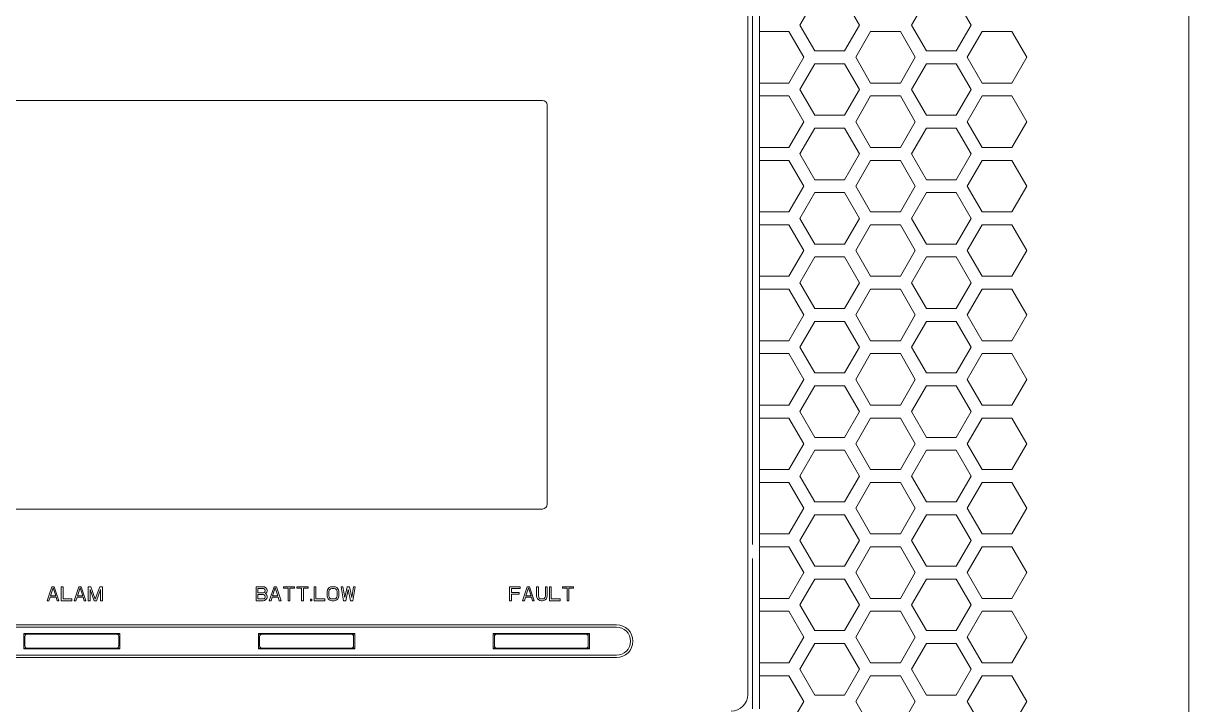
# Model space of a CAD drawing. Header units: millimetres. Extents: x 0 to 40, y -18 to 120.
# Drawn here: x 16.9 to 40, y 92.58 to 106.08 of the extents above; entities that cross this region are included whole.
import ezdxf

# ---------------------------------------------------------------- set-up
doc = ezdxf.new("R2010")
doc.units = ezdxf.units.MM
doc.layers.add('4208-40004_0', color=7, linetype='Continuous')
doc.layers.add('UK-MIANBAN_0', color=7, linetype='Continuous')

msp = doc.modelspace()

# ---------------------------------------------------------------- linework, layer by layer
at = {"lineweight": 5}
for p, q in [((40, 45.182), (40, 117.445)), ((31.258, 108.412), (31.258, 92.778)), ((31.258, 108.412), (31.258, 92.778))]:
    msp.add_line(p, q, dxfattribs=at)
at = {"color": 255, "lineweight": 5}
msp.add_line((31.258, 108.412), (31.258, 92.778), dxfattribs=at)
at = {"color": 0, "lineweight": 5}
for p, q in [((32.59, 106.558), (32.295, 106.047)), ((33.474, 106.047), (33.179, 106.558)), ((34.801, 106.558), (34.506, 106.047)), ((35.685, 106.047), (35.39, 106.558)), ((32.295, 106.047), (32.59, 105.537)), ((33.179, 105.537), (33.474, 106.047)), ((34.506, 106.047), (34.801, 105.537)), ((35.39, 105.537), (35.685, 106.047)), ((32.074, 105.92), (31.49, 105.92)), ((32.369, 105.409), (32.074, 105.92)), ((33.695, 105.92), (33.4, 105.409)), ((34.285, 105.92), (33.695, 105.92)), ((34.58, 105.409), (34.285, 105.92)), ((35.906, 105.92), (35.611, 105.409)), ((36.496, 105.92), (35.906, 105.92)), ((36.791, 105.409), (36.496, 105.92)), ((32.074, 104.898), (32.369, 105.409)), ((32.59, 105.537), (33.179, 105.537)), ((33.4, 105.409), (33.695, 104.898)), ((34.285, 104.898), (34.58, 105.409)), ((34.801, 105.537), (35.39, 105.537)), ((35.611, 105.409), (35.906, 104.898)), ((36.496, 104.898), (36.791, 105.409)), ((32.59, 105.281), (32.295, 104.771)), ((33.179, 105.281), (32.59, 105.281)), ((33.474, 104.771), (33.179, 105.281)), ((34.801, 105.281), (34.506, 104.771)), ((35.39, 105.281), (34.801, 105.281)), ((35.685, 104.771), (35.39, 105.281)), ((31.49, 104.898), (32.074, 104.898)), ((33.695, 104.898), (34.285, 104.898)), ((35.906, 104.898), (36.496, 104.898)), ((32.295, 104.771), (32.59, 104.26)), ((33.179, 104.26), (33.474, 104.771)), ((34.506, 104.771), (34.801, 104.26)), ((35.39, 104.26), (35.685, 104.771)), ((32.074, 104.643), (31.49, 104.643)), ((32.369, 104.132), (32.074, 104.643)), ((33.695, 104.643), (33.4, 104.132)), ((34.285, 104.643), (33.695, 104.643)), ((34.58, 104.132), (34.285, 104.643)), ((35.906, 104.643), (35.611, 104.132)), ((36.496, 104.643), (35.906, 104.643)), ((36.791, 104.132), (36.496, 104.643)), ((32.59, 104.26), (33.179, 104.26)), ((34.801, 104.26), (35.39, 104.26)), ((32.074, 103.622), (32.369, 104.132)), ((32.59, 104.005), (32.295, 103.494)), ((33.179, 104.005), (32.59, 104.005)), ((33.474, 103.494), (33.179, 104.005)), ((33.4, 104.132), (33.695, 103.622)), ((34.285, 103.622), (34.58, 104.132)), ((34.801, 104.005), (34.506, 103.494)), ((35.39, 104.005), (34.801, 104.005)), ((35.685, 103.494), (35.39, 104.005)), ((35.611, 104.132), (35.906, 103.622)), ((36.496, 103.622), (36.791, 104.132)), ((31.49, 103.622), (32.074, 103.622)), ((32.295, 103.494), (32.59, 102.983)), ((33.179, 102.983), (33.474, 103.494)), ((33.695, 103.622), (34.285, 103.622)), ((34.506, 103.494), (34.801, 102.983)), ((35.39, 102.983), (35.685, 103.494)), ((35.906, 103.622), (36.496, 103.622)), ((32.074, 103.366), (31.49, 103.366)), ((32.369, 102.856), (32.074, 103.366)), ((33.695, 103.366), (33.4, 102.856)), ((34.285, 103.366), (33.695, 103.366)), ((34.58, 102.856), (34.285, 103.366)), ((35.906, 103.366), (35.611, 102.856)), ((36.496, 103.366), (35.906, 103.366)), ((36.791, 102.856), (36.496, 103.366)), ((32.074, 102.345), (32.369, 102.856)), ((32.59, 102.983), (33.179, 102.983)), ((33.4, 102.856), (33.695, 102.345)), ((34.285, 102.345), (34.58, 102.856)), ((34.801, 102.983), (35.39, 102.983)), ((35.611, 102.856), (35.906, 102.345)), ((36.496, 102.345), (36.791, 102.856)), ((32.59, 102.728), (32.295, 102.217)), ((33.179, 102.728), (32.59, 102.728)), ((33.474, 102.217), (33.179, 102.728)), ((34.801, 102.728), (34.506, 102.217)), ((35.39, 102.728), (34.801, 102.728)), ((35.685, 102.217), (35.39, 102.728)), ((31.49, 102.345), (32.074, 102.345)), ((33.695, 102.345), (34.285, 102.345)), ((35.906, 102.345), (36.496, 102.345)), ((32.295, 102.217), (32.59, 101.707)), ((33.179, 101.707), (33.474, 102.217)), ((34.506, 102.217), (34.801, 101.707)), ((35.39, 101.707), (35.685, 102.217)), ((32.074, 102.09), (31.49, 102.09)), ((32.369, 101.579), (32.074, 102.09)), ((33.695, 102.09), (33.4, 101.579)), ((34.285, 102.09), (33.695, 102.09)), ((34.58, 101.579), (34.285, 102.09)), ((35.906, 102.09), (35.611, 101.579)), ((36.496, 102.09), (35.906, 102.09)), ((36.791, 101.579), (36.496, 102.09)), ((32.59, 101.707), (33.179, 101.707)), ((34.801, 101.707), (35.39, 101.707)), ((32.074, 101.069), (32.369, 101.579)), ((32.59, 101.452), (32.295, 100.941)), ((33.179, 101.452), (32.59, 101.452)), ((33.474, 100.941), (33.179, 101.452)), ((33.4, 101.579), (33.695, 101.069)), ((34.285, 101.069), (34.58, 101.579)), ((34.801, 101.452), (34.506, 100.941)), ((35.39, 101.452), (34.801, 101.452)), ((35.685, 100.941), (35.39, 101.452)), ((35.611, 101.579), (35.906, 101.069)), ((36.496, 101.069), (36.791, 101.579)), ((31.49, 101.069), (32.074, 101.069)), ((33.695, 101.069), (34.285, 101.069)), ((35.906, 101.069), (36.496, 101.069)), ((32.074, 100.813), (31.49, 100.813)), ((32.369, 100.303), (32.074, 100.813)), ((32.295, 100.941), (32.59, 100.43)), ((33.179, 100.43), (33.474, 100.941)), ((33.695, 100.813), (33.4, 100.303)), ((34.285, 100.813), (33.695, 100.813)), ((34.58, 100.303), (34.285, 100.813)), ((34.506, 100.941), (34.801, 100.43)), ((35.39, 100.43), (35.685, 100.941)), ((35.906, 100.813), (35.611, 100.303)), ((36.496, 100.813), (35.906, 100.813)), ((36.791, 100.303), (36.496, 100.813)), ((32.074, 99.792), (32.369, 100.303)), ((32.59, 100.43), (33.179, 100.43)), ((33.4, 100.303), (33.695, 99.792)), ((34.285, 99.792), (34.58, 100.303)), ((34.801, 100.43), (35.39, 100.43)), ((35.611, 100.303), (35.906, 99.792)), ((36.496, 99.792), (36.791, 100.303)), ((32.59, 100.175), (32.295, 99.664)), ((33.179, 100.175), (32.59, 100.175)), ((33.474, 99.664), (33.179, 100.175)), ((34.801, 100.175), (34.506, 99.664)), ((35.39, 100.175), (34.801, 100.175)), ((35.685, 99.664), (35.39, 100.175)), ((31.49, 99.792), (32.074, 99.792)), ((32.295, 99.664), (32.59, 99.154)), ((33.179, 99.154), (33.474, 99.664)), ((33.695, 99.792), (34.285, 99.792)), ((34.506, 99.664), (34.801, 99.154)), ((35.39, 99.154), (35.685, 99.664)), ((35.906, 99.792), (36.496, 99.792)), ((32.074, 99.537), (31.49, 99.537)), ((32.369, 99.026), (32.074, 99.537)), ((33.695, 99.537), (33.4, 99.026)), ((34.285, 99.537), (33.695, 99.537)), ((34.58, 99.026), (34.285, 99.537)), ((35.906, 99.537), (35.611, 99.026)), ((36.496, 99.537), (35.906, 99.537)), ((36.791, 99.026), (36.496, 99.537)), ((32.59, 99.154), (33.179, 99.154)), ((34.801, 99.154), (35.39, 99.154)), ((32.074, 98.515), (32.369, 99.026)), ((32.59, 98.898), (32.295, 98.388)), ((33.179, 98.898), (32.59, 98.898)), ((33.474, 98.388), (33.179, 98.898)), ((33.4, 99.026), (33.695, 98.515)), ((34.285, 98.515), (34.58, 99.026)), ((34.801, 98.898), (34.506, 98.388)), ((35.39, 98.898), (34.801, 98.898)), ((35.685, 98.388), (35.39, 98.898)), ((35.611, 99.026), (35.906, 98.515)), ((36.496, 98.515), (36.791, 99.026)), ((31.49, 98.515), (32.074, 98.515)), ((33.695, 98.515), (34.285, 98.515)), ((35.906, 98.515), (36.496, 98.515)), ((32.074, 98.26), (31.49, 98.26)), ((32.369, 97.749), (32.074, 98.26)), ((32.295, 98.388), (32.59, 97.877)), ((33.179, 97.877), (33.474, 98.388)), ((33.695, 98.26), (33.4, 97.749)), ((34.285, 98.26), (33.695, 98.26)), ((34.58, 97.749), (34.285, 98.26)), ((34.506, 98.388), (34.801, 97.877)), ((35.39, 97.877), (35.685, 98.388)), ((35.906, 98.26), (35.611, 97.749)), ((36.496, 98.26), (35.906, 98.26)), ((36.791, 97.749), (36.496, 98.26)), ((32.074, 97.239), (32.369, 97.749)), ((32.59, 97.877), (33.179, 97.877)), ((33.4, 97.749), (33.695, 97.239)), ((34.285, 97.239), (34.58, 97.749)), ((34.801, 97.877), (35.39, 97.877)), ((35.611, 97.749), (35.906, 97.239)), ((36.496, 97.239), (36.791, 97.749)), ((32.59, 97.622), (32.295, 97.111)), ((33.179, 97.622), (32.59, 97.622)), ((33.474, 97.111), (33.179, 97.622)), ((34.801, 97.622), (34.506, 97.111)), ((35.39, 97.622), (34.801, 97.622)), ((35.685, 97.111), (35.39, 97.622)), ((31.49, 97.239), (32.074, 97.239)), ((32.295, 97.111), (32.59, 96.6)), ((33.179, 96.6), (33.474, 97.111)), ((33.695, 97.239), (34.285, 97.239)), ((34.506, 97.111), (34.801, 96.6)), ((35.39, 96.6), (35.685, 97.111)), ((35.906, 97.239), (36.496, 97.239)), ((32.074, 96.983), (31.49, 96.983)), ((32.369, 96.473), (32.074, 96.983)), ((33.695, 96.983), (33.4, 96.473)), ((34.285, 96.983), (33.695, 96.983)), ((34.58, 96.473), (34.285, 96.983)), ((35.906, 96.983), (35.611, 96.473)), ((36.496, 96.983), (35.906, 96.983)), ((36.791, 96.473), (36.496, 96.983)), ((32.59, 96.6), (33.179, 96.6)), ((34.801, 96.6), (35.39, 96.6)), ((32.074, 95.962), (32.369, 96.473)), ((32.59, 96.345), (32.295, 95.835)), ((33.179, 96.345), (32.59, 96.345)), ((33.474, 95.835), (33.179, 96.345)), ((33.4, 96.473), (33.695, 95.962)), ((34.285, 95.962), (34.58, 96.473)), ((34.801, 96.345), (34.506, 95.835)), ((35.39, 96.345), (34.801, 96.345)), ((35.685, 95.835), (35.39, 96.345)), ((35.611, 96.473), (35.906, 95.962)), ((36.496, 95.962), (36.791, 96.473)), ((31.49, 95.962), (32.074, 95.962)), ((33.695, 95.962), (34.285, 95.962)), ((35.906, 95.962), (36.496, 95.962)), ((32.074, 95.707), (31.49, 95.707)), ((32.369, 95.196), (32.074, 95.707)), ((32.295, 95.835), (32.59, 95.324)), ((33.179, 95.324), (33.474, 95.835)), ((33.695, 95.707), (33.4, 95.196)), ((34.285, 95.707), (33.695, 95.707)), ((34.58, 95.196), (34.285, 95.707)), ((34.506, 95.835), (34.801, 95.324)), ((35.39, 95.324), (35.685, 95.835)), ((35.906, 95.707), (35.611, 95.196)), ((36.496, 95.707), (35.906, 95.707)), ((36.791, 95.196), (36.496, 95.707)), ((32.074, 94.686), (32.369, 95.196)), ((32.59, 95.324), (33.179, 95.324)), ((33.4, 95.196), (33.695, 94.686)), ((34.285, 94.686), (34.58, 95.196)), ((34.801, 95.324), (35.39, 95.324)), ((35.611, 95.196), (35.906, 94.686)), ((36.496, 94.686), (36.791, 95.196)), ((32.59, 95.069), (32.295, 94.558)), ((33.179, 95.069), (32.59, 95.069)), ((33.474, 94.558), (33.179, 95.069)), ((34.801, 95.069), (34.506, 94.558)), ((35.39, 95.069), (34.801, 95.069)), ((35.685, 94.558), (35.39, 95.069)), ((31.49, 94.686), (32.074, 94.686)), ((32.295, 94.558), (32.59, 94.047)), ((33.179, 94.047), (33.474, 94.558)), ((33.695, 94.686), (34.285, 94.686)), ((34.506, 94.558), (34.801, 94.047)), ((35.39, 94.047), (35.685, 94.558)), ((35.906, 94.686), (36.496, 94.686)), ((32.074, 94.43), (31.49, 94.43)), ((32.369, 93.92), (32.074, 94.43)), ((33.695, 94.43), (33.4, 93.92)), ((34.285, 94.43), (33.695, 94.43)), ((34.58, 93.92), (34.285, 94.43)), ((35.906, 94.43), (35.611, 93.92)), ((36.496, 94.43), (35.906, 94.43)), ((36.791, 93.92), (36.496, 94.43)), ((32.59, 94.047), (33.179, 94.047)), ((34.801, 94.047), (35.39, 94.047)), ((32.074, 93.409), (32.369, 93.92)), ((32.59, 93.792), (32.295, 93.281)), ((33.179, 93.792), (32.59, 93.792)), ((33.474, 93.281), (33.179, 93.792)), ((33.4, 93.92), (33.695, 93.409)), ((34.285, 93.409), (34.58, 93.92)), ((34.801, 93.792), (34.506, 93.281)), ((35.39, 93.792), (34.801, 93.792)), ((35.685, 93.281), (35.39, 93.792)), ((35.611, 93.92), (35.906, 93.409)), ((36.496, 93.409), (36.791, 93.92)), ((31.49, 93.409), (32.074, 93.409)), ((33.695, 93.409), (34.285, 93.409)), ((35.906, 93.409), (36.496, 93.409)), ((32.074, 93.154), (31.49, 93.154)), ((32.369, 92.643), (32.074, 93.154)), ((32.295, 93.281), (32.59, 92.771)), ((33.179, 92.771), (33.474, 93.281)), ((33.695, 93.154), (33.4, 92.643)), ((34.285, 93.154), (33.695, 93.154)), ((34.58, 92.643), (34.285, 93.154)), ((34.506, 93.281), (34.801, 92.771)), ((35.39, 92.771), (35.685, 93.281)), ((35.906, 93.154), (35.611, 92.643)), ((36.496, 93.154), (35.906, 93.154)), ((36.791, 92.643), (36.496, 93.154)), ((32.074, 92.132), (32.369, 92.643)), ((32.59, 92.771), (33.179, 92.771)), ((33.4, 92.643), (33.695, 92.132)), ((34.285, 92.132), (34.58, 92.643)), ((34.801, 92.771), (35.39, 92.771)), ((35.611, 92.643), (35.906, 92.132)), ((36.496, 92.132), (36.791, 92.643))]:
    msp.add_line(p, q, dxfattribs=at)
at = {"lineweight": 5}
msp.add_arc((30.932, 92.778), 0.326, 270, 0, dxfattribs=at)
msp.add_arc((30.932, 92.778), 0.326, 270, 0, dxfattribs=at)
at = {"layer": '4208-40004_0', "color": 7, "linetype": 'Continuous', "lineweight": 5}
for p, q in [((18.816, 93.978), (16.908, 93.978)), ((16.931, 93.931), (16.931, 93.745)), ((18.792, 93.745), (18.792, 93.931)), ((23.469, 93.978), (21.561, 93.978)), ((21.584, 93.931), (21.584, 93.745)), ((23.446, 93.745), (23.446, 93.931)), ((28.122, 93.978), (26.214, 93.978)), ((26.237, 93.931), (26.237, 93.745)), ((28.099, 93.745), (28.099, 93.931)), ((16.908, 93.699), (18.816, 93.699)), ((21.561, 93.699), (23.469, 93.699)), ((26.214, 93.699), (28.122, 93.699))]:
    msp.add_line(p, q, dxfattribs=at)
for centre, start, end in [((16.978, 93.931), 90, 180), ((18.746, 93.931), 0, 90), ((21.631, 93.931), 90, 180), ((23.399, 93.931), 0, 90), ((26.284, 93.931), 90, 180), ((28.052, 93.931), 0, 90), ((16.978, 93.745), 180, 270), ((18.746, 93.745), 270, 0), ((21.631, 93.745), 180, 270), ((23.399, 93.745), 270, 0), ((26.284, 93.745), 180, 270), ((28.052, 93.745), 270, 0)]:
    msp.add_arc(centre, 0.0465, start, end, dxfattribs=at)
at = {"layer": 'UK-MIANBAN_0', "color": 7, "linetype": 'Continuous', "lineweight": 5}
for p, q in [((31.351, 108.691), (31.351, 95.756)), ((31.49, 92.498), (31.49, 108.691)), ((31.49, 104.898), (31.49, 105.92)), ((27.19, 104.554), (12.951, 104.554)), ((27.283, 96.55), (27.283, 104.461)), ((31.49, 103.622), (31.49, 104.643)), ((31.49, 102.345), (31.49, 103.366)), ((31.49, 101.069), (31.49, 102.09)), ((31.49, 99.792), (31.49, 100.813)), ((31.49, 98.515), (31.49, 99.537)), ((31.49, 97.239), (31.49, 98.26)), ((31.49, 95.962), (31.49, 96.983)), ((12.951, 96.457), (27.19, 96.457)), ((31.49, 94.686), (31.49, 95.707)), ((31.351, 95.476), (31.351, 92.498)), ((17.373, 94.639), (17.466, 94.918)), ((17.437, 94.734), (17.489, 94.894)), ((17.542, 94.734), (17.437, 94.734)), ((17.466, 94.918), (17.513, 94.918)), ((17.489, 94.894), (17.542, 94.734)), ((17.513, 94.918), (17.606, 94.639)), ((17.652, 94.639), (17.652, 94.918)), ((17.652, 94.918), (17.687, 94.918)), ((17.687, 94.918), (17.687, 94.674)), ((17.908, 94.639), (18.001, 94.918)), ((17.972, 94.734), (18.025, 94.894)), ((18.077, 94.734), (17.972, 94.734)), ((18.001, 94.918), (18.048, 94.918)), ((18.025, 94.894), (18.077, 94.734)), ((18.048, 94.918), (18.141, 94.639)), ((18.187, 94.639), (18.187, 94.918)), ((18.187, 94.918), (18.24, 94.918)), ((18.222, 94.859), (18.222, 94.639)), ((18.304, 94.639), (18.222, 94.859)), ((18.24, 94.918), (18.327, 94.668)), ((18.327, 94.668), (18.414, 94.918)), ((18.432, 94.859), (18.35, 94.639)), ((18.414, 94.918), (18.467, 94.918)), ((18.432, 94.639), (18.432, 94.859)), ((18.467, 94.918), (18.467, 94.639)), ((21.515, 94.639), (21.515, 94.918)), ((21.515, 94.918), (21.654, 94.918)), ((21.549, 94.882), (21.549, 94.799)), ((21.66, 94.882), (21.549, 94.882)), ((21.549, 94.799), (21.66, 94.799)), ((21.549, 94.674), (21.549, 94.763)), ((21.549, 94.763), (21.66, 94.763)), ((21.654, 94.918), (21.683, 94.912)), ((21.677, 94.876), (21.66, 94.882)), ((21.66, 94.799), (21.677, 94.805)), ((21.66, 94.763), (21.677, 94.758)), ((21.689, 94.864), (21.677, 94.876)), ((21.677, 94.805), (21.689, 94.817)), ((21.677, 94.758), (21.689, 94.746)), ((21.683, 94.912), (21.706, 94.894)), ((21.695, 94.847), (21.689, 94.864)), ((21.689, 94.817), (21.695, 94.835)), ((21.689, 94.746), (21.695, 94.728)), ((21.695, 94.835), (21.695, 94.847)), ((21.706, 94.787), (21.695, 94.781)), ((21.695, 94.781), (21.706, 94.775)), ((21.695, 94.728), (21.695, 94.71)), ((21.706, 94.894), (21.724, 94.87)), ((21.724, 94.811), (21.706, 94.787)), ((21.706, 94.775), (21.724, 94.752)), ((21.724, 94.87), (21.73, 94.853)), ((21.73, 94.829), (21.724, 94.811)), ((21.724, 94.752), (21.73, 94.734)), ((21.73, 94.853), (21.73, 94.829)), ((21.73, 94.734), (21.73, 94.704)), ((21.776, 94.639), (21.869, 94.918)), ((21.84, 94.734), (21.893, 94.894)), ((21.945, 94.734), (21.84, 94.734)), ((21.869, 94.918), (21.916, 94.918)), ((21.893, 94.894), (21.945, 94.734)), ((21.916, 94.918), (22.009, 94.639)), ((22.055, 94.888), (22.055, 94.918)), ((22.055, 94.918), (22.276, 94.918)), ((22.148, 94.888), (22.055, 94.888)), ((22.148, 94.639), (22.148, 94.888)), ((22.183, 94.888), (22.183, 94.639)), ((22.276, 94.888), (22.183, 94.888)), ((22.276, 94.918), (22.276, 94.888)), ((22.323, 94.888), (22.323, 94.918)), ((22.323, 94.918), (22.544, 94.918)), ((22.416, 94.888), (22.323, 94.888)), ((22.416, 94.639), (22.416, 94.888)), ((22.451, 94.888), (22.451, 94.639)), ((22.544, 94.888), (22.451, 94.888)), ((22.544, 94.918), (22.544, 94.888)), ((22.666, 94.639), (22.666, 94.918)), ((22.666, 94.918), (22.701, 94.918)), ((22.701, 94.918), (22.701, 94.674)), ((22.922, 94.823), (22.928, 94.853)), ((22.922, 94.734), (22.922, 94.823)), ((22.928, 94.704), (22.922, 94.734)), ((22.928, 94.853), (22.94, 94.876)), ((22.94, 94.876), (22.963, 94.9)), ((22.957, 94.823), (22.963, 94.847)), ((22.957, 94.734), (22.957, 94.823)), ((22.963, 94.71), (22.957, 94.734)), ((22.963, 94.9), (22.986, 94.912)), ((22.963, 94.847), (22.974, 94.864)), ((22.974, 94.864), (22.992, 94.876)), ((22.986, 94.912), (23.015, 94.918)), ((22.992, 94.876), (23.015, 94.882)), ((23.015, 94.918), (23.062, 94.918)), ((23.015, 94.882), (23.062, 94.882)), ((23.062, 94.918), (23.091, 94.912)), ((23.062, 94.882), (23.085, 94.876)), ((23.085, 94.876), (23.102, 94.864)), ((23.091, 94.912), (23.114, 94.9)), ((23.102, 94.864), (23.114, 94.847)), ((23.114, 94.9), (23.137, 94.876)), ((23.114, 94.847), (23.12, 94.823)), ((23.12, 94.734), (23.114, 94.71)), ((23.12, 94.823), (23.12, 94.734)), ((23.137, 94.876), (23.149, 94.853)), ((23.149, 94.853), (23.155, 94.823)), ((23.155, 94.734), (23.149, 94.704)), ((23.155, 94.823), (23.155, 94.734)), ((23.248, 94.639), (23.201, 94.918)), ((23.201, 94.918), (23.236, 94.918)), ((23.236, 94.918), (23.271, 94.704)), ((23.271, 94.704), (23.318, 94.918)), ((23.341, 94.864), (23.294, 94.639)), ((23.318, 94.918), (23.364, 94.918)), ((23.387, 94.639), (23.341, 94.864)), ((23.364, 94.918), (23.411, 94.704)), ((23.411, 94.704), (23.446, 94.918)), ((23.48, 94.918), (23.434, 94.639)), ((23.446, 94.918), (23.48, 94.918)), ((26.54, 94.639), (26.54, 94.918)), ((26.54, 94.918), (26.749, 94.918)), ((26.575, 94.882), (26.575, 94.805)), ((26.749, 94.882), (26.575, 94.882)), ((26.575, 94.805), (26.726, 94.805)), ((26.575, 94.769), (26.575, 94.639)), ((26.726, 94.769), (26.575, 94.769)), ((26.726, 94.805), (26.726, 94.769)), ((26.749, 94.918), (26.749, 94.882)), ((26.796, 94.639), (26.889, 94.918)), ((26.86, 94.734), (26.912, 94.894)), ((26.965, 94.734), (26.86, 94.734)), ((26.889, 94.918), (26.935, 94.918)), ((26.912, 94.894), (26.965, 94.734)), ((26.935, 94.918), (27.029, 94.639)), ((27.075, 94.918), (27.075, 94.734)), ((27.11, 94.918), (27.075, 94.918)), ((27.075, 94.734), (27.081, 94.704)), ((27.11, 94.734), (27.11, 94.918)), ((27.116, 94.71), (27.11, 94.734)), ((27.25, 94.734), (27.244, 94.71)), ((27.25, 94.918), (27.25, 94.734)), ((27.284, 94.918), (27.25, 94.918)), ((27.279, 94.704), (27.284, 94.734)), ((27.284, 94.734), (27.284, 94.918)), ((27.331, 94.639), (27.331, 94.918)), ((27.331, 94.918), (27.366, 94.918)), ((27.366, 94.918), (27.366, 94.674)), ((27.587, 94.888), (27.587, 94.918)), ((27.587, 94.918), (27.808, 94.918)), ((27.68, 94.888), (27.587, 94.888)), ((27.68, 94.639), (27.68, 94.888)), ((27.715, 94.888), (27.715, 94.639)), ((27.808, 94.888), (27.715, 94.888)), ((27.808, 94.918), (27.808, 94.888)), ((17.408, 94.639), (17.373, 94.639)), ((17.431, 94.71), (17.408, 94.639)), ((17.548, 94.71), (17.431, 94.71)), ((17.571, 94.639), (17.548, 94.71)), ((17.606, 94.639), (17.571, 94.639)), ((17.862, 94.639), (17.652, 94.639)), ((17.687, 94.674), (17.862, 94.674)), ((17.862, 94.674), (17.862, 94.639)), ((17.943, 94.639), (17.908, 94.639)), ((17.966, 94.71), (17.943, 94.639)), ((18.083, 94.71), (17.966, 94.71)), ((18.106, 94.639), (18.083, 94.71)), ((18.141, 94.639), (18.106, 94.639)), ((18.222, 94.639), (18.187, 94.639)), ((18.35, 94.639), (18.304, 94.639)), ((18.467, 94.639), (18.432, 94.639)), ((21.654, 94.639), (21.515, 94.639)), ((21.66, 94.674), (21.549, 94.674)), ((21.683, 94.645), (21.654, 94.639)), ((21.677, 94.68), (21.66, 94.674)), ((21.689, 94.692), (21.677, 94.68)), ((21.706, 94.662), (21.683, 94.645)), ((21.695, 94.71), (21.689, 94.692)), ((21.724, 94.686), (21.706, 94.662)), ((21.73, 94.704), (21.724, 94.686)), ((21.811, 94.639), (21.776, 94.639)), ((21.834, 94.71), (21.811, 94.639)), ((21.951, 94.71), (21.834, 94.71)), ((21.974, 94.639), (21.951, 94.71)), ((22.009, 94.639), (21.974, 94.639)), ((22.183, 94.639), (22.148, 94.639)), ((22.451, 94.639), (22.416, 94.639)), ((22.591, 94.639), (22.591, 94.668)), ((22.591, 94.668), (22.62, 94.668)), ((22.62, 94.639), (22.591, 94.639)), ((22.62, 94.668), (22.62, 94.639)), ((22.876, 94.639), (22.666, 94.639)), ((22.701, 94.674), (22.876, 94.674)), ((22.876, 94.674), (22.876, 94.639)), ((22.94, 94.68), (22.928, 94.704)), ((22.963, 94.657), (22.94, 94.68)), ((22.974, 94.692), (22.963, 94.71)), ((22.986, 94.645), (22.963, 94.657)), ((22.992, 94.68), (22.974, 94.692)), ((23.015, 94.639), (22.986, 94.645)), ((23.015, 94.674), (22.992, 94.68)), ((23.062, 94.674), (23.015, 94.674)), ((23.062, 94.639), (23.015, 94.639)), ((23.085, 94.68), (23.062, 94.674)), ((23.091, 94.645), (23.062, 94.639)), ((23.102, 94.692), (23.085, 94.68)), ((23.114, 94.657), (23.091, 94.645)), ((23.114, 94.71), (23.102, 94.692)), ((23.137, 94.68), (23.114, 94.657)), ((23.149, 94.704), (23.137, 94.68)), ((23.294, 94.639), (23.248, 94.639)), ((23.434, 94.639), (23.387, 94.639)), ((26.575, 94.639), (26.54, 94.639)), ((26.831, 94.639), (26.796, 94.639)), ((26.854, 94.71), (26.831, 94.639)), ((26.97, 94.71), (26.854, 94.71)), ((26.994, 94.639), (26.97, 94.71)), ((27.029, 94.639), (26.994, 94.639)), ((27.081, 94.704), (27.093, 94.68)), ((27.093, 94.68), (27.116, 94.657)), ((27.127, 94.692), (27.116, 94.71)), ((27.116, 94.657), (27.139, 94.645)), ((27.145, 94.68), (27.127, 94.692)), ((27.139, 94.645), (27.168, 94.639)), ((27.168, 94.674), (27.145, 94.68)), ((27.191, 94.674), (27.168, 94.674)), ((27.168, 94.639), (27.191, 94.639)), ((27.215, 94.68), (27.191, 94.674)), ((27.191, 94.639), (27.22, 94.645)), ((27.232, 94.692), (27.215, 94.68)), ((27.22, 94.645), (27.244, 94.657)), ((27.244, 94.71), (27.232, 94.692)), ((27.244, 94.657), (27.267, 94.68)), ((27.267, 94.68), (27.279, 94.704)), ((27.54, 94.639), (27.331, 94.639)), ((27.366, 94.674), (27.54, 94.674)), ((27.54, 94.674), (27.54, 94.639)), ((27.715, 94.639), (27.68, 94.639)), ((31.49, 93.409), (31.49, 94.43)), ((11.533, 94.164), (28.657, 94.164)), ((11.533, 94.118), (28.657, 94.118)), ((16.908, 93.987), (16.908, 93.689)), ((18.816, 93.987), (16.908, 93.987)), ((18.816, 93.689), (18.816, 93.987)), ((21.561, 93.987), (21.561, 93.689)), ((23.469, 93.987), (21.561, 93.987)), ((23.469, 93.689), (23.469, 93.987)), ((26.214, 93.987), (26.214, 93.689)), ((28.122, 93.987), (26.214, 93.987)), ((28.122, 93.689), (28.122, 93.987)), ((28.657, 93.559), (11.533, 93.559)), ((16.908, 93.689), (18.816, 93.689)), ((21.561, 93.689), (23.469, 93.689)), ((26.214, 93.689), (28.122, 93.689)), ((28.657, 93.513), (11.533, 93.513)), ((31.49, 92.498), (31.49, 93.154))]:
    msp.add_line(p, q, dxfattribs=at)
for centre, radius, start, end in [((27.19, 104.461), 0.0931, 0, 90), ((27.19, 96.55), 0.0931, 270, 0), ((28.657, 93.838), 0.326, 270, 90), ((28.657, 93.838), 0.279, 270, 90)]:
    msp.add_arc(centre, radius, start, end, dxfattribs=at)

doc.saveas('drawing.dxf')
